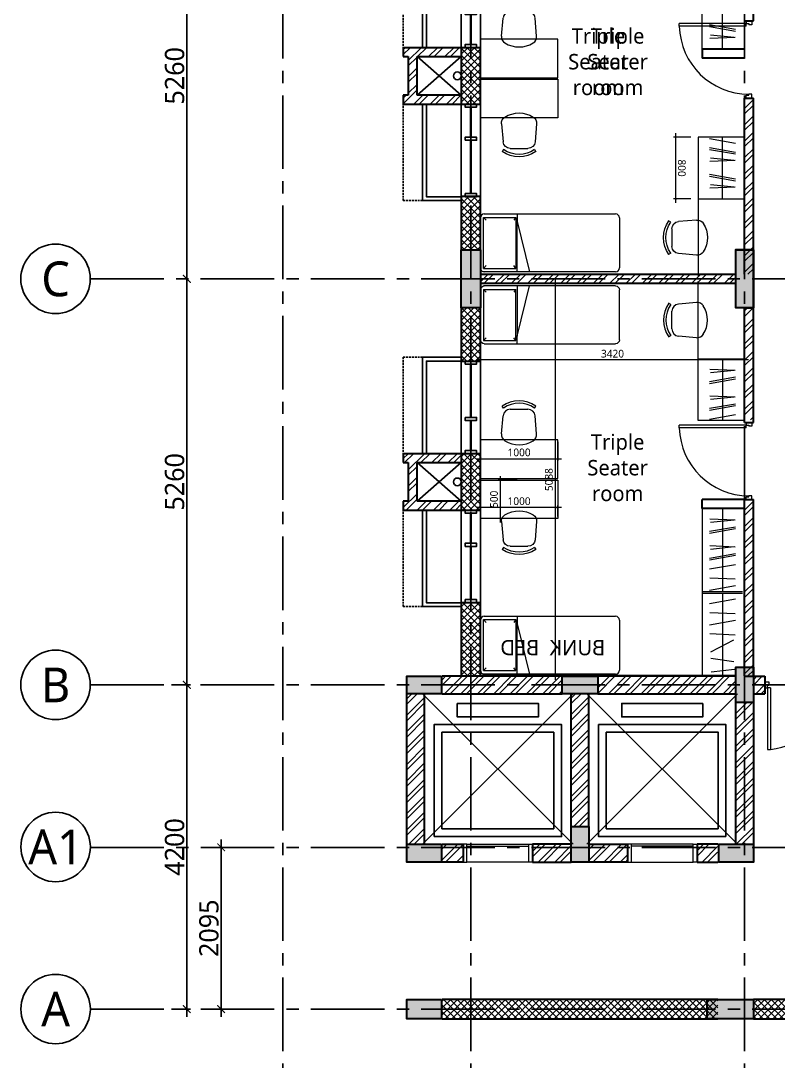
# Model space of a CAD drawing. Header units: millimetres. Extents: x -1107453 to -240403, y -265431 to 143409.
# Drawn here: x -301754 to -291945, y -187031 to -173553 of the extents above; entities that cross this region are included whole.
import ezdxf
from ezdxf.enums import TextEntityAlignment as Align

# ---------------------------------------------------------------- set-up
doc = ezdxf.new("R2010")
doc.units = ezdxf.units.MM
doc.header["$MEASUREMENT"] = 0
doc.linetypes.add('CENTER2', pattern=[28.575, 19.05, -3.175, 3.175, -3.175])
doc.linetypes.add('HIDDEN', pattern=[0.375, 0.25, -0.125])
for name, color, linetype in [('A-Anno-Dims', 7, 'Continuous'), ('A-Anno-Grid Lines', 154, 'Continuous'), ('A-Elevation', 4, 'Continuous'), ('A-Wall Patt', 8, 'Continuous'), ('A-Window', 4, 'Continuous'), ('Anno_Labels', 7, 'Continuous'), ('S-Conc Patt', 9, 'Continuous')]:
    doc.layers.add(name, color=color, linetype=linetype)
for name, color, linetype, lineweight in [('A-Detail Lines', 8, 'Continuous', 25), ('A-Door', 4, 'Continuous', 9), ('A-Wall Sec', 1, 'Continuous', 30), ('column hatch', 12, 'Continuous', 5), ('S-Concrete', 40, 'Continuous', 30), ('text', 7, 'Continuous', 9)]:
    doc.layers.add(name, color=color, linetype=linetype, lineweight=lineweight)
doc.layers.add('I-Furniture', color=7, linetype='Continuous', lineweight=15, true_color=0xc76300)
doc.styles.get("Standard").update_dxf_attribs({"font": 'trebuc.ttf'})
doc.dimstyles.new('IIITD_WD_L @ 100', dxfattribs={"dimscale": 100, "dimtxt": 2.5, "dimasz": 1, "dimexe": 0.5, "dimexo": 0.25, "dimgap": 0.3, "dimtad": 1, "dimdec": 0, "dimrnd": 1, "dimzin": 0, "dimdsep": 46, "dimtxsty": 'Standard', "dimblk": 'ARCHTICK', "dimcen": 0.2, "dimdle": 1, "dimclrd": 8, "dimclre": 8, "dimadec": 0, "dimazin": 0, "dimtfac": 1, "dimtdec": 0, "dimtofl": 0, "dimtmove": 0, "dimatfit": 0, "dimfxl": 2, "dimfxlon": 1, "dimtolj": 1, "dimtzin": 0, "dimlwd": -1, "dimlwe": -1, "dimarcsym": 0})
doc.dimstyles.new('IIITD_WD_M @ 100', dxfattribs={"dimscale": 100, "dimtxt": 1, "dimasz": 0.25, "dimexe": 0.25, "dimexo": 0.25, "dimgap": 0.3, "dimtad": 1, "dimdec": 0, "dimrnd": 2.5, "dimzin": 0, "dimdsep": 46, "dimtxsty": 'Standard', "dimblk": 'ARCHTICK', "dimcen": 0.2, "dimdle": 0.5, "dimclrd": 8, "dimclre": 254, "dimadec": 0, "dimazin": 0, "dimtfac": 1, "dimtdec": 0, "dimtofl": 0, "dimtmove": 0, "dimatfit": 0, "dimfxl": 100, "dimtolj": 1, "dimtzin": 0, "dimlwd": -1, "dimlwe": -1, "dimarcsym": 0})
pattern_1 = [(45, (0, -208066.38), (-44.194174, 44.194174), []), (135, (0, -208066.38), (-44.194174, -44.194174), [])]
pattern_2 = [(45, (0, -68461.45), (-106.06602, 106.06602), []), (45, (70.71, -68461.45), (-106.06602, 106.06602), [])]

# ---------------------------------------------------------------- blocks, each defined once
blk = doc.blocks.new('Lift Door')
at = {"layer": 'A-Door'}
for p, q in [((-15860, -5817), (-15860, -6617)), ((-15655, -6617), (-15655, -5817)), ((-15630, -6617), (-15630, -5817))]:
    blk.add_line(p, q, dxfattribs=at)
for points in [[(-15860, -5767), (-15860, -5817), (-15630, -5817), (-15630, -5767)], [(-15860, -6667), (-15860, -6617), (-15630, -6617), (-15630, -6667)]]:
    blk.add_lwpolyline(points, dxfattribs=at)
blk = doc.blocks.new('Lift Room')
at = {"layer": 'A-Detail Lines'}
for p, q in [((-15630, 122925), (-13680, 124875)), ((-15630, 124875), (-13680, 122925))]:
    blk.add_line(p, q, dxfattribs=at)
blk.add_lwpolyline([(-15430, 124625), (-14180, 124625), (-14180, 123175), (-15430, 123175)], close=True, dxfattribs=at)
at = {"layer": 'A-Elevation'}
for points in [[(-15530, 124725), (-14080, 124725), (-14080, 123075), (-15530, 123075)], [(-13805, 124425), (-13980, 124425), (-13980, 123375), (-13805, 123375)]]:
    blk.add_lwpolyline(points, close=True, dxfattribs=at)
blk = doc.blocks.new('W 1200')
at = {"layer": 'A-Window', "linetype": 'HIDDEN', "ltscale": 100}
for p, q in [((552588, 7900), (552588, 9150)), ((552838, 7900), (552588, 7900))]:
    blk.add_line(p, q, dxfattribs=at)
at = {"layer": 'A-Window', "color": 2, "lineweight": 40}
for p, q in [((553463, 8720), (553463, 9110)), ((553463, 7990), (553463, 8680))]:
    blk.add_line(p, q, dxfattribs=at)
at = {"layer": 'A-Window', "color": 5}
for points in [[(553338, 7900), (552838, 7900), (552838, 9150)], [(553338, 7950), (552888, 7950), (552888, 9150)]]:
    blk.add_lwpolyline(points, dxfattribs=at)
at = {"layer": 'A-Window'}
for points in [[(553338, 7950), (553338, 9150)], [(553588, 7950), (553588, 9150)], [(553388, 8680), (553388, 8720), (553538, 8720), (553538, 8680), (553388, 8680)]]:
    blk.add_lwpolyline(points, dxfattribs=at)
for points in [[(553388, 9150), (553538, 9150), (553538, 9110), (553388, 9110)], [(553388, 7990), (553538, 7990), (553538, 7950), (553388, 7950)]]:
    blk.add_lwpolyline(points, close=True, dxfattribs=at)
blk = doc.blocks.new('Door 1200')
at = {"layer": 'A-Door', "color": 5, "lineweight": 18}
for p, q in [((524084, 16182), (524084, 16132)), ((524084, 16182), (524159, 16182)), ((524159, 16182), (524159, 16147)), ((524084, 16132), (524124, 16132)), ((524124, 16147), (524124, 16132)), ((524159, 16147), (524124, 16147)), ((524159, 16147), (524557, 16147)), ((524159, 16112), (524159, 16147)), ((524159, 16112), (524557, 16112)), ((524557, 16147), (524557, 16112)), ((524084, 15032), (524124, 15032)), ((524084, 14982), (524084, 15032)), ((524084, 14982), (524159, 14982)), ((524124, 15017), (524124, 15032)), ((524159, 15017), (524124, 15017)), ((524159, 15052), (524159, 15017)), ((524159, 15052), (524958, 15052)), ((524159, 14982), (524159, 15017)), ((524159, 15017), (524958, 15017)), ((524958, 15017), (524958, 15052))]:
    blk.add_line(p, q, dxfattribs=at)
at = {"layer": 'A-Door', "lineweight": 18}
for centre, radius, start, end in [((524155, 16193), 411, 270.5695, 348.692), ((524157, 14978), 804, 5.3148, 89.8715)]:
    blk.add_arc(centre, radius, start, end, dxfattribs=at)
blk = doc.blocks.new('column 2.04')
at = {"layer": 'S-Conc Patt'}
h = blk.add_hatch(color=256, dxfattribs=at)
h.paths.add_polyline_path([(-369013, -99408), (-368966, -99653), (-369417, -99741), (-369465, -99496)])
h.paths.add_polyline_path([(-394331, -99824), (-394331, -100074), (-394781, -100074), (-394781, -99824)])
h.paths.add_polyline_path([(-363666, -83102), (-363421, -83054), (-363278, -83790), (-363523, -83838)])
h.paths.add_polyline_path([(-362663, -88265), (-362417, -88217), (-362274, -88954), (-362520, -89001)])
h.paths.add_polyline_path([(-371321, -89948), (-371075, -89900), (-370932, -90637), (-371178, -90684)])
h.paths.add_polyline_path([(-372324, -84785), (-372079, -84737), (-371936, -85473), (-372181, -85521)])
h.paths.add_polyline_path([(-394581, -79594), (-394331, -79594), (-394331, -80344), (-394581, -80344)])
h.paths.add_polyline_path([(-394581, -84854), (-394331, -84854), (-394331, -85604), (-394581, -85604)])
h.paths.add_polyline_path([(-394581, -90114), (-394331, -90114), (-394331, -90864), (-394581, -90864)])
h.paths.add_polyline_path([(-403401, -90114), (-403151, -90114), (-403151, -90864), (-403401, -90864)])
h.paths.add_polyline_path([(-403401, -84854), (-403151, -84854), (-403151, -85604), (-403401, -85604)])
h.paths.add_polyline_path([(-376206, -74746), (-375956, -74746), (-375956, -75496), (-376206, -75496)])
h.paths.add_polyline_path([(-376206, -68798), (-375956, -68798), (-375956, -69548), (-376206, -69548)])
h.paths.add_polyline_path([(-376206, -71978), (-375956, -71978), (-375956, -72728), (-376206, -72728)])
h.paths.add_polyline_path([(-392316, -74679), (-392566, -74679), (-392566, -75429), (-392316, -75429)])
h.paths.add_polyline_path([(-392316, -69548), (-392566, -69548), (-392566, -68798), (-392316, -68798)])
h.paths.add_polyline_path([(-392316, -72728), (-392566, -72728), (-392566, -71978), (-392316, -71978)])
h.paths.add_polyline_path([(-404356, -76624), (-404106, -76624), (-404106, -77374), (-404356, -77374)])
h.paths.add_polyline_path([(-399116, -69048), (-399116, -68798), (-399866, -68798), (-399866, -69048)])
h.paths.add_polyline_path([(-399866, -71219), (-399616, -71219), (-399616, -71969), (-399866, -71969)])
h.paths.add_polyline_path([(-405836, -76624), (-405586, -76624), (-405586, -77374), (-405836, -77374)])
h.paths.add_polyline_path([(-405836, -74679), (-405586, -74679), (-405586, -75429), (-405836, -75429)])
h.paths.add_polyline_path([(-399866, -74679), (-399616, -74679), (-399616, -75429), (-399866, -75429)])
h.paths.add_polyline_path([(-394331, -74679), (-394581, -74679), (-394581, -75429), (-394331, -75429)])
h.paths.add_polyline_path([(-398116, -74679), (-397886, -74679), (-397886, -75429), (-398116, -75429)])
h.paths.add_polyline_path([(-363217, -72649), (-362972, -72601), (-362829, -73337), (-363074, -73385)])
h.paths.add_polyline_path([(-367968, -75554), (-367921, -75799), (-368659, -75943), (-368707, -75697)])
h.paths.add_polyline_path([(-365101, -94245), (-364876, -94201), (-364788, -94653), (-365014, -94697)])
h.paths.add_polyline_path([(-366635, -98929), (-366588, -99174), (-367177, -99289), (-367224, -99043)])
h.paths.add_polyline_path([(-399616, -76624), (-399616, -76854), (-400366, -76854), (-400366, -76624)])
h.paths.add_polyline_path([(-360255, -95641), (-360212, -95867), (-360658, -95954), (-360702, -95728)])
h.paths.add_polyline_path([(-364212, -96410), (-364168, -96636), (-364620, -96724), (-364664, -96498)])
h.paths.add_polyline_path([(-360672, -93501), (-360628, -93727), (-361080, -93815), (-361124, -93589)])
h.paths.add_polyline_path([(-362615, -95876), (-362389, -95832), (-362303, -96274), (-362529, -96317)])
h.paths.add_polyline_path([(-362650, -93886), (-362606, -94112), (-363058, -94200), (-363102, -93974)])
h.paths.add_polyline_path([(-399616, -97814), (-399616, -98044), (-400066, -98044), (-400066, -97814)])
h.paths.add_polyline_path([(-399616, -95979), (-399846, -95979), (-399846, -95519), (-399616, -95519)])
h.paths.add_polyline_path([(-403656, -97814), (-403656, -98044), (-404106, -98044), (-404106, -97814)])
h.paths.add_polyline_path([(-403656, -95634), (-403656, -95864), (-404106, -95864), (-404106, -95634)])
h.paths.add_polyline_path([(-401976, -97584), (-401746, -97584), (-401746, -98044), (-401976, -98044)])
h.paths.add_polyline_path([(-401631, -95634), (-401631, -95864), (-402091, -95864), (-402091, -95634)])
h.paths.add_polyline_path([(-367831, -89270), (-367605, -89226), (-367462, -89962), (-367688, -90006)])
h.paths.add_polyline_path([(-367136, -83776), (-366911, -83732), (-366768, -84469), (-366993, -84513)])
h.paths.add_polyline_path([(-368050, -79074), (-368094, -78848), (-367358, -78705), (-367314, -78931)])
h.paths.add_polyline_path([(-370776, -74118), (-370550, -74074), (-370407, -74811), (-370633, -74854)])
h.paths.add_polyline_path([(-398116, -79594), (-397886, -79594), (-397886, -80344), (-398116, -80344)])
h.paths.add_polyline_path([(-363685, -98355), (-363637, -98601), (-364227, -98715), (-364275, -98470)])
h.paths.add_polyline_path([(-399616, -99824), (-399616, -100074), (-400216, -100074), (-400216, -99824)])
h.paths.add_polyline_path([(-364299, -74841), (-364054, -74793), (-363911, -75529), (-364156, -75577)])
h.paths.add_polyline_path([(-396500, -95634), (-396500, -95884), (-397100, -95884), (-397100, -95634)])
h.paths.add_polyline_path([(-403606, -80084), (-403606, -79834), (-404356, -79834), (-404356, -80084)])
h.paths.add_polyline_path([(-359872, -97614), (-359824, -97860), (-360265, -97945), (-360313, -97700)])
h.paths.add_polyline_path([(-396501, -99824), (-396501, -100074), (-397101, -100074), (-397101, -99824)])
h.paths.add_polyline_path([(-403655, -99824), (-403655, -100074), (-404106, -100074), (-404106, -99824)])
h.paths.add_polyline_path([(-367439, -94796), (-367391, -95042), (-367980, -95156), (-368028, -94911)])
h.paths.add_polyline_path([(-368835, -84106), (-368609, -84063), (-368466, -84799), (-368692, -84843)])
h.paths.add_polyline_path([(-398116, -84854), (-397886, -84854), (-397886, -85604), (-398116, -85604)])
h.paths.add_polyline_path([(-398116, -90114), (-397886, -90114), (-397886, -90864), (-398116, -90864)])
h.paths.add_polyline_path([(-369076, -73788), (-368830, -73740), (-368687, -74476), (-368933, -74524)])
h.paths.add_polyline_path([(-374266, -74797), (-374020, -74749), (-373877, -75485), (-374123, -75533)])
h.paths.add_polyline_path([(-405836, -71219), (-405586, -71219), (-405586, -71969), (-405836, -71969)])
h.paths.add_polyline_path([(-362846, -74558), (-362601, -74510), (-362458, -75247), (-362703, -75294)])
h.paths.add_polyline_path([(-363878, -69249), (-363633, -69201), (-363490, -69937), (-363735, -69985)])
h.paths.add_polyline_path([(-369736, -70391), (-369491, -70344), (-369347, -71080), (-369593, -71128)])
h.paths.add_polyline_path([(-369820, -95259), (-369772, -95505), (-370224, -95592), (-370271, -95347)])
h.paths.add_polyline_path([(-366133, -88940), (-365907, -88896), (-365764, -89632), (-365990, -89676)])
h.paths.add_polyline_path([(-363442, -77944), (-363394, -78189), (-364130, -78332), (-364178, -78087)])
h.paths.add_polyline_path([(-369838, -78943), (-369613, -78899), (-369469, -79635), (-369695, -79679)])
h.paths.add_polyline_path([(-373328, -79621), (-373083, -79574), (-372940, -80310), (-373185, -80358)])
h.paths.add_polyline_path([(-400366, -80064), (-400366, -79834), (-399616, -79834), (-399616, -80064)])
h.paths.add_polyline_path([(-399846, -84854), (-399616, -84854), (-399616, -85604), (-399846, -85604)])
h.paths.add_polyline_path([(-394331, -95634), (-394331, -95884), (-394781, -95884), (-394781, -95634)])
h.paths.add_polyline_path([(-399846, -90114), (-399616, -90114), (-399616, -90864), (-399846, -90864)])
h.paths.add_polyline_path([(-370543, -69048), (-370543, -68798), (-369793, -68798), (-369793, -69048)])
at = {"layer": 'S-Concrete', "lineweight": 35}
blk.add_lwpolyline([(-403401, -90114), (-403151, -90114), (-403151, -90864), (-403401, -90864)], close=True, dxfattribs=at)
for points in [[(-399846, -90114), (-399616, -90114), (-399616, -90864), (-399846, -90864), (-399846, -90114)], [(-399616, -95979), (-399846, -95979), (-399846, -95519), (-399616, -95519), (-399616, -95979)], [(-403656, -95634), (-403656, -95864), (-404106, -95864), (-404106, -95634), (-403656, -95634)], [(-401631, -95634), (-401631, -95864), (-402091, -95864), (-402091, -95634), (-401631, -95634)], [(-401976, -97584), (-401746, -97584), (-401746, -98044), (-401976, -98044), (-401976, -97584)], [(-403656, -97814), (-403656, -98044), (-404106, -98044), (-404106, -97814), (-403656, -97814)], [(-399616, -97814), (-399616, -98044), (-400066, -98044), (-400066, -97814), (-399616, -97814)], [(-403655, -99824), (-403655, -100074), (-404106, -100074), (-404106, -99824), (-403655, -99824)], [(-399616, -99824), (-399616, -100074), (-400216, -100074), (-400216, -99824), (-399616, -99824)]]:
    blk.add_lwpolyline(points, dxfattribs=at)
blk = doc.blocks.new('Grid Head')
blk.add_circle((0, 0), 3)
at = {"layer": 'Anno_Labels'}
blk.add_attdef('GRID_NAME', text='', height=3, dxfattribs=at).set_placement((0, 0), align=Align.MIDDLE_CENTER)
blk = doc.blocks.new('_ArchTick')
at = {"color": 0, "linetype": 'ByBlock', "const_width": 0.15}
blk.add_lwpolyline([(-0.5, -0.5), (0.5, 0.5)], dxfattribs=at)
blk = doc.blocks.new('*D1097')
at = {"layer": 'A-Anno-Dims', "color": 8, "transparency": 16777216}
for p, q in [((507968, -6933), (507968, -1473)), ((507968, -1573), (507918, -1573)), ((507968, -6833), (508018, -6833))]:
    blk.add_line(p, q, dxfattribs=at)
at = {"layer": 'A-Anno-Dims', "color": 8, "transparency": 16777216, "xscale": 100, "yscale": 100, "zscale": 100}
for p, rotation in [((507968, -1573), 90), ((507968, -6833), 270)]:
    blk.add_blockref('_ArchTick', p, dxfattribs=dict(at, rotation=rotation))
at = {"layer": 'A-Anno-Dims', "color": 0, "transparency": 16777216, "insert": (507811, -4203), "char_height": 250, "attachment_point": 5, "rotation": 90}
blk.add_mtext('\\A1;5260', dxfattribs=at)
blk = doc.blocks.new('_Open90')
at = {"color": 0, "linetype": 'ByBlock', "lineweight": -2}
for p, q in [((0, 0), (-1, 0)), ((-0.5, 0.5), (0, 0)), ((0, 0), (-0.5, -0.5))]:
    blk.add_line(p, q, dxfattribs=at)
blk = doc.blocks.new('*D1115')
at = {"layer": 'A-Anno-Dims', "color": 8, "transparency": 16777216}
for p, q in [((507968, -1673), (507968, 3787)), ((507768, 3687), (508018, 3687)), ((507968, -1573), (507918, -1573))]:
    blk.add_line(p, q, dxfattribs=at)
at = {"layer": 'A-Anno-Dims', "color": 8, "transparency": 16777216, "xscale": 100, "yscale": 100, "zscale": 100}
for p, rotation in [((507968, 3687), 90), ((507968, -1573), 270)]:
    blk.add_blockref('_ArchTick', p, dxfattribs=dict(at, rotation=rotation))
at = {"layer": 'A-Anno-Dims', "color": 0, "transparency": 16777216, "insert": (507811, 1057), "char_height": 250, "attachment_point": 5, "rotation": 90}
blk.add_mtext('\\A1;5260', dxfattribs=at)
blk = doc.blocks.new('*D1123')
at = {"layer": 'A-Anno-Dims', "color": 8, "transparency": 16777216}
for p, q in [((507968, -6733), (507968, -11133)), ((507768, -6833), (508018, -6833)), ((507768, -11033), (508018, -11033))]:
    blk.add_line(p, q, dxfattribs=at)
at = {"layer": 'A-Anno-Dims', "color": 8, "transparency": 16777216, "xscale": 100, "yscale": 100, "zscale": 100}
for p, rotation in [((507968, -6833), 90), ((507968, -11033), 270)]:
    blk.add_blockref('_ArchTick', p, dxfattribs=dict(at, rotation=rotation))
at = {"layer": 'A-Anno-Dims', "color": 0, "transparency": 16777216, "insert": (507811, -8933), "char_height": 250, "attachment_point": 5, "rotation": 90}
blk.add_mtext('\\A1;4200', dxfattribs=at)
blk = doc.blocks.new('*D1132')
at = {"layer": 'A-Anno-Dims', "color": 8, "transparency": 16777216}
for p, q in [((508413, -11133), (508413, -8838)), ((508551, -8938), (508363, -8938)), ((508551, -11033), (508363, -11033))]:
    blk.add_line(p, q, dxfattribs=at)
at = {"layer": 'A-Anno-Dims', "color": 8, "transparency": 16777216, "xscale": 100, "yscale": 100, "zscale": 100}
for p, rotation in [((508413, -8938), 90), ((508413, -11033), 270)]:
    blk.add_blockref('_ArchTick', p, dxfattribs=dict(at, rotation=rotation))
at = {"layer": 'A-Anno-Dims', "color": 0, "transparency": 16777216, "insert": (508255, -9986), "char_height": 250, "attachment_point": 5, "rotation": 90}
blk.add_mtext('\\A1;2095', dxfattribs=at)
blk = doc.blocks.new('ABL_Door_S - 1000 x 2100-11-3 Second Floor Lvl')
at = {"layer": 'A-Door', "color": 5}
for p, q in [((-500, 38), (-450, 38)), ((-500, -38), (-500, 38)), ((-450, 38), (-450, -3)), ((450, 38), (450, -3)), ((500, 38), (450, 38)), ((500, -38), (500, 38)), ((-500, -38), (-465, -38)), ((-465, -3), (-450, -3)), ((-465, -38), (-465, -3)), ((-430, -38), (-465, -38)), ((465, -3), (450, -3)), ((465, -38), (465, -3)), ((500, -38), (465, -38))]:
    blk.add_line(p, q, dxfattribs=at)
at = {"layer": 'A-Door', "color": 5, "lineweight": 18}
for p, q in [((-465, -38), (-465, -903)), ((-430, -38), (-430, -903)), ((-430, -903), (-465, -903))]:
    blk.add_line(p, q, dxfattribs=at)
at = {"layer": 'A-Door'}
blk.add_arc((-450, -2), 900, 271.2981, 359.9894, dxfattribs=at)
blk = doc.blocks.new('chair1')
at = {"layer": 'I-Furniture'}
for p, q in [((-320, 228), (-84, 207)), ((16, 201), (42, 219)), ((1, 115), (1, -115)), ((-320, -228), (-84, -207)), ((16, -201), (42, -219))]:
    blk.add_line(p, q, dxfattribs=at)
for centre, radius, start, end in [((-108, 0), 351, 148.407, 211.593), ((-328, 135), 92.9, 85.0303, 148.407), ((-92, 115), 92.9, 0, 85.0303), ((-278, 0), 356, 325.6197, 34.3803), ((-278, 0), 387, 325.6197, 34.3803), ((-92, -115), 92.9, 274.9697, 0), ((-328, -135), 92.9, 211.593, 274.9697)]:
    blk.add_arc(centre, radius, start, end, dxfattribs=at)
blk = doc.blocks.new('A$C0E3E786B')
at = {"layer": 'I-Furniture', "ltscale": 0.1}
for p, q in [((-1955, 216), (-1955, 866)), ((-1915, 872), (-1881, 837)), ((-1915, 872), (-1495, 872)), ((-1915, 211), (-1915, 872)), ((-1905, 916), (-205, 916)), ((-1495, 872), (-1521, 837)), ((-1495, 872), (-1495, 211)), ((-1481, 916), (-1481, 816)), ((-1481, 166), (-1481, 816)), ((-1481, 816), (-1320, 166)), ((-155, 866), (-155, 216)), ((-1915, 211), (-1881, 246)), ((-1915, 211), (-1495, 211)), ((-1915, 166), (-1915, 167)), ((-205, 166), (-1915, 166)), ((-1495, 211), (-1521, 246))]:
    blk.add_line(p, q, dxfattribs=at)
for centre, start, end in [((-1905, 866), 90, 180), ((-205, 866), 0, 90), ((-1905, 216), 180, 270), ((-205, 216), 270, 0)]:
    blk.add_arc(centre, 50, start, end, dxfattribs=at)
blk = doc.blocks.new('*D1134')
at = {"layer": 'text', "color": 254, "transparency": 16777216}
for p, q in [((-289958, -109301), (-289733, -109301)), ((-289958, -110101), (-289733, -110101))]:
    blk.add_line(p, q, dxfattribs=at)
at = {"layer": 'text', "color": 8, "transparency": 16777216}
blk.add_line((-289758, -110151), (-289758, -109251), dxfattribs=at)
at = {"layer": 'text', "color": 8, "transparency": 16777216, "xscale": 25, "yscale": 25, "zscale": 25}
for p, rotation in [((-289758, -109301), 90), ((-289758, -110101), 270)]:
    blk.add_blockref('_ArchTick', p, dxfattribs=dict(at, rotation=rotation))
at = {"layer": 'text', "color": 0, "transparency": 16777216, "insert": (-289839, -109701), "char_height": 100, "attachment_point": 5, "rotation": 90}
blk.add_mtext('\\A1;800', dxfattribs=at)
blk = doc.blocks.new('*D1135')
at = {"layer": 'text', "color": 8, "transparency": 16777216}
blk.add_line((-292331, -177947), (-295851, -177947), dxfattribs=at)
at = {"layer": 'text', "color": 254, "transparency": 16777216}
for p, q in [((-295801, -177947), (-295801, -177972)), ((-292381, -177947), (-292381, -177972))]:
    blk.add_line(p, q, dxfattribs=at)
at = {"layer": 'text', "color": 8, "transparency": 16777216, "xscale": 25, "yscale": 25, "zscale": 25, "rotation": 180}
blk.add_blockref('_ArchTick', (-295801, -177947), dxfattribs=at)
at = {"layer": 'text', "color": 8, "transparency": 16777216, "xscale": 25, "yscale": 25, "zscale": 25}
blk.add_blockref('_ArchTick', (-292381, -177947), dxfattribs=at)
at = {"layer": 'text', "color": 0, "transparency": 16777216, "insert": (-294091, -177866), "char_height": 100, "attachment_point": 5}
blk.add_mtext('\\A1;3420', dxfattribs=at)
blk = doc.blocks.new('*D1136')
at = {"layer": 'text', "color": 254, "transparency": 16777216}
for p, q in [((-294174, -176954), (-294859, -176954)), ((-294174, -182041), (-294859, -182041))]:
    blk.add_line(p, q, dxfattribs=at)
at = {"layer": 'text', "color": 8, "transparency": 16777216}
blk.add_line((-294834, -176904), (-294834, -182091), dxfattribs=at)
at = {"layer": 'text', "color": 8, "transparency": 16777216, "xscale": 25, "yscale": 25, "zscale": 25}
for p, rotation in [((-294834, -176954), 90), ((-294834, -182041), 270)]:
    blk.add_blockref('_ArchTick', p, dxfattribs=dict(at, rotation=rotation))
at = {"layer": 'text', "color": 0, "transparency": 16777216, "insert": (-294915, -179497), "char_height": 100, "attachment_point": 5, "rotation": 90}
blk.add_mtext('\\A1;5088', dxfattribs=at)
blk = doc.blocks.new('*D1137')
at = {"layer": 'text', "color": 254, "transparency": 16777216}
for p, q in [((-295801, -179007), (-295801, -179251)), ((-294801, -179007), (-294801, -179251))]:
    blk.add_line(p, q, dxfattribs=at)
at = {"layer": 'text', "color": 8, "transparency": 16777216}
blk.add_line((-295851, -179226), (-294751, -179226), dxfattribs=at)
at = {"layer": 'text', "color": 8, "transparency": 16777216, "xscale": 25, "yscale": 25, "zscale": 25, "rotation": 180}
blk.add_blockref('_ArchTick', (-295801, -179226), dxfattribs=at)
at = {"layer": 'text', "color": 8, "transparency": 16777216, "xscale": 25, "yscale": 25, "zscale": 25}
blk.add_blockref('_ArchTick', (-294801, -179226), dxfattribs=at)
at = {"layer": 'text', "color": 0, "transparency": 16777216, "insert": (-295301, -179145), "char_height": 100, "attachment_point": 5}
blk.add_mtext('\\A1;1000', dxfattribs=at)
blk = doc.blocks.new('*D1138')
at = {"layer": 'text', "color": 8, "transparency": 16777216}
blk.add_line((-294751, -179858), (-295851, -179858), dxfattribs=at)
at = {"layer": 'text', "color": 254, "transparency": 16777216}
for p, q in [((-295801, -179977), (-295801, -179833)), ((-294801, -179977), (-294801, -179833))]:
    blk.add_line(p, q, dxfattribs=at)
at = {"layer": 'text', "color": 8, "transparency": 16777216, "xscale": 25, "yscale": 25, "zscale": 25, "rotation": 180}
blk.add_blockref('_ArchTick', (-295801, -179858), dxfattribs=at)
at = {"layer": 'text', "color": 8, "transparency": 16777216, "xscale": 25, "yscale": 25, "zscale": 25}
blk.add_blockref('_ArchTick', (-294801, -179858), dxfattribs=at)
at = {"layer": 'text', "color": 0, "transparency": 16777216, "insert": (-295301, -179777), "char_height": 100, "attachment_point": 5}
blk.add_mtext('\\A1;1000', dxfattribs=at)
blk = doc.blocks.new('*D1139')
at = {"layer": 'text', "color": 254, "transparency": 16777216}
for p, q in [((-295326, -179502), (-295570, -179502)), ((-295326, -180002), (-295570, -180002))]:
    blk.add_line(p, q, dxfattribs=at)
at = {"layer": 'text', "color": 8, "transparency": 16777216}
blk.add_line((-295545, -179452), (-295545, -180052), dxfattribs=at)
at = {"layer": 'text', "color": 8, "transparency": 16777216, "xscale": 25, "yscale": 25, "zscale": 25}
for p, rotation in [((-295545, -179502), 90), ((-295545, -180002), 270)]:
    blk.add_blockref('_ArchTick', p, dxfattribs=dict(at, rotation=rotation))
at = {"layer": 'text', "color": 0, "transparency": 16777216, "insert": (-295626, -179752), "char_height": 100, "attachment_point": 5, "rotation": 90}
blk.add_mtext('\\A1;500', dxfattribs=at)
blk = doc.blocks.new('Grid Girls Hostel')
at = {"layer": 'A-Anno-Grid Lines', "linetype": 'CENTER2', "ltscale": 50}
for p, q in [((509211, -13007.2), (509211, 21502.3)), ((515191, -13007.2), (515191, 21502.3)), ((511646, -13007.2), (511646, 9546.2)), ((506718.2, -1573.2), (521493.2, -1573.2)), ((506718.2, -6833.2), (521493.2, -6833.2)), ((506718.9, -8938.2), (523989.5, -8938.2)), ((506718.9, -11033.2), (521493.9, -11033.2))]:
    blk.add_line(p, q, dxfattribs=at)
at = {"layer": 'A-Anno-Dims'}
ref = blk.add_blockref('Grid Head', (506268.2, -1573.2), dxfattribs=dict(at, xscale=150, yscale=150, zscale=150))
ref.add_attrib('GRID_NAME', 'C', dxfattribs={"layer": '0', "height": 450}).set_placement((506268.2, -1573.2), align=Align.MIDDLE_CENTER)
ref = blk.add_blockref('Grid Head', (506268.2, -6833.2), dxfattribs=dict(at, xscale=150, yscale=150, zscale=150))
ref.add_attrib('GRID_NAME', 'B', dxfattribs={"layer": '0', "height": 450}).set_placement((506268.2, -6833.2), align=Align.MIDDLE_CENTER)
ref = blk.add_blockref('Grid Head', (506268.9, -8933.2), dxfattribs=dict(at, xscale=150, yscale=150, zscale=150))
ref.add_attrib('GRID_NAME', 'A1', dxfattribs={"layer": '0', "height": 450}).set_placement((506268.9, -8933.2), align=Align.MIDDLE_CENTER)
ref = blk.add_blockref('Grid Head', (506268.9, -11033.2), dxfattribs=dict(at, xscale=150, yscale=150, zscale=150))
ref.add_attrib('GRID_NAME', 'A', dxfattribs={"layer": '0', "height": 450}).set_placement((506268.9, -11033.2), align=Align.MIDDLE_CENTER)
for base, p1, p2, override, picture, middle in [((507968.2, 3686.8), (507968.2, -1573.2), (506718.2, 3686.8), {"dimtmove": 1, "dimldrblk": 'Open90', "dimarcsym": 1}, '*D1115', (507810.6, 1056.8)), ((507968.2, -1573.2), (507968.2, -6833.2), (507968.2, -1573.2), {"dimldrblk": 'Open90', "dimarcsym": 1}, '*D1097', (507810.6, -4203.2)), ((507968.2, -11033.2), (506718.2, -6833.2), (506718.9, -11033.2), {"dimldrblk": 'Open90', "dimarcsym": 1}, '*D1123', (507811, -8933.2)), ((508413, -8938.2), (508576.5, -11033.2), (508576.5, -8938.2), {"dimldrblk": 'Open90', "dimarcsym": 1}, '*D1132', (508255.4, -9985.7))]:
    dim = blk.add_linear_dim(base=base, p1=p1, p2=p2, angle=90, dimstyle='IIITD_WD_L @ 100', override=override, dxfattribs=at)
    dim.commit()
    dim.dimension.update_dxf_attribs({"geometry": picture, "text_midpoint": middle})
blk = doc.blocks.new('TRIPLE')
at = {"layer": 'A-Wall Sec', "lineweight": 35}
for p, q in [((-290652.3, -111125.6), (-290102.3, -111125.6)), ((-290102.3, -111240.6), (-290102.3, -111125.6)), ((-290652.3, -111240.6), (-290102.3, -111240.6))]:
    blk.add_line(p, q, dxfattribs=at)
at = {"layer": 'I-Furniture', "ltscale": 0.1}
for p, q in [((-290052.3, -109301), (-290052.3, -108299.1)), ((-290052.3, -109301), (-290652.3, -109301)), ((-290052.3, -110101), (-290052.3, -109301)), ((-290652.3, -110101), (-290052.3, -110101)), ((-290102.3, -111240.6), (-290102.3, -113410.7)), ((-290102.3, -111240.6), (-290102.3, -113410.7)), ((-290102.3, -112315.6), (-290627.3, -112315.6)), ((-290102.3, -112335.6), (-290627.3, -112335.6))]:
    blk.add_line(p, q, dxfattribs=at)
at = {"layer": 'I-Furniture', "color": 9, "ltscale": 0.1, "true_color": 0xbababa}
for p, q in [((-290364.8, -109301), (-290364.8, -110101)), ((-290531, -109454.2), (-290200.4, -109440.2)), ((-290196.1, -109596.5), (-290533.4, -109537.1)), ((-290196.1, -109621.1), (-290533.4, -109561.7)), ((-290516.5, -109451.9), (-290213, -109484.3)), ((-290531, -109800.3), (-290200.4, -109786.3)), ((-290516.5, -109798), (-290213, -109830.4)), ((-290196.1, -109942.6), (-290533.4, -109883.2)), ((-290196.1, -109967.2), (-290533.4, -109907.8)), ((-290196.1, -110084.4), (-290533.4, -110025)), ((-290364.8, -111240.6), (-290364.8, -112315.6)), ((-290531, -111393.8), (-290200.4, -111379.8)), ((-290516.5, -111391.5), (-290213, -111423.8)), ((-290196.1, -111536), (-290533.4, -111476.6)), ((-290196.1, -111560.6), (-290533.4, -111501.3)), ((-290531, -111739.9), (-290200.4, -111725.9)), ((-290196.1, -111882.1), (-290533.4, -111822.8)), ((-290196.1, -111906.8), (-290533.4, -111847.4)), ((-290516.5, -111737.6), (-290213, -111770)), ((-290196.1, -112023.9), (-290533.4, -111964.5)), ((-290196.1, -112299.3), (-290533.4, -112239.9)), ((-290531, -112157), (-290200.4, -112143.1)), ((-290364.8, -112335.6), (-290364.8, -113410.7)), ((-290196.1, -112471.7), (-290533.4, -112412.4)), ((-290531, -112604.9), (-290200.4, -112590.9)), ((-290196.1, -112747.1), (-290533.4, -112687.7)), ((-290531, -112880.2), (-290200.4, -112866.3)), ((-290509.4, -112948.4), (-290211.1, -113101.5)), ((-290213.6, -113177.9), (-290514.6, -113223.4)), ((-290521.1, -113327.6), (-290217.6, -113359.9))]:
    blk.add_line(p, q, dxfattribs=at)
at = {"layer": 'I-Furniture', "ltscale": 0.1}
for points in [[(-287231.5, -110851.6), (-288231.5, -110851.6), (-288231.5, -110351.5), (-287231.5, -110351.5)], [(-287231.5, -110871.6), (-288231.5, -110871.6), (-288231.5, -111371.6), (-287231.5, -111371.6)]]:
    blk.add_lwpolyline(points, close=True, dxfattribs=at)
at = {"layer": 'I-Furniture', "extrusion": (0, 0, -1), "xscale": -1, "zscale": -1, "rotation": 180}
blk.add_blockref('A$C0E3E786B', (289186.7, -108190.7), dxfattribs=at)
at = {"layer": 'I-Furniture', "ltscale": 0.1, "extrusion": (0, 0, -1), "zscale": -1}
for p, rotation in [((289711, -108800.1), 180), ((287731.5, -109955.4), 90)]:
    blk.add_blockref('chair1', p, dxfattribs=dict(at, rotation=rotation))
at = {"layer": 'I-Furniture', "ltscale": 0.1, "rotation": 270}
blk.add_blockref('chair1', (-287731.5, -111729.1), dxfattribs=at)
at = {"layer": 'I-Furniture', "extrusion": (0, 0, -1), "zscale": -1}
blk.add_blockref('A$C0E3E786B', (289186.7, -113552.6), dxfattribs=at)
at = {"layer": 'text', "lineweight": 35, "insert": (-288167.8, -113043.8), "char_height": 200, "width": 1506.419, "attachment_point": 5}
blk.add_mtext('BUNK  BED', dxfattribs=at)
at = {"layer": 'text'}
dim = blk.add_linear_dim(base=(-289757.7, -109301), p1=(-290052.3, -110101), p2=(-290052.3, -109301), angle=90, dimstyle='IIITD_WD_M @ 100', override={"dimfxl": 2, "dimfxlon": 1, "dimarcsym": 1}, dxfattribs=at)
dim.commit()
dim.dimension.update_dxf_attribs({"geometry": '*D1134', "text_midpoint": (-289838.6, -109701)})

msp = doc.modelspace()

# ---------------------------------------------------------------- hatches: boundary and pattern name
at = {"layer": 'A-Wall Patt'}
h = msp.add_hatch(dxfattribs=at)
h.set_pattern_fill('ANSI37', color=256, scale=500, style=0)
h.set_pattern_definition(pattern_1)
h.paths.add_polyline_path([(-295801.5, -181091.2), (-296051.5, -181091.2), (-296051.5, -182041.2), (-295801.5, -182041.2)])
h.paths.add_polyline_path([(-295801.5, -179161.2), (-296051.5, -179161.2), (-296051.5, -179891.2), (-295801.5, -179891.2)])
h.paths.add_polyline_path([(-295801.5, -177271.2), (-296051.5, -177271.2), (-296051.5, -177961.2), (-295801.5, -177961.2)])
h.paths.add_polyline_path([(-295801.5, -175831.2), (-296051.5, -175831.2), (-296051.5, -176521.2), (-295801.5, -176521.2)])
h.paths.add_polyline_path([(-295801.5, -173901.2), (-296051.5, -173901.2), (-296051.5, -174631.2), (-295801.5, -174631.2)])
h.paths.add_polyline_path([(-295801.5, -172011.2), (-296051.5, -172011.2), (-296051.5, -172701.2), (-295801.5, -172701.2)])
h.paths.add_polyline_path([(-295801.5, -170571.2), (-296051.5, -170571.2), (-296051.5, -171261.2), (-295801.5, -171261.2)])
h.paths.add_polyline_path([(-295801.5, -168641.2), (-296051.5, -168641.2), (-296051.5, -169371.2), (-295801.5, -169371.2)])
h = msp.add_hatch(dxfattribs=at)
h.set_pattern_fill('ANSI32', color=256, scale=400, angle=360, style=0)
h.set_pattern_definition(pattern_2)
h.paths.add_polyline_path([(-296801.5, -173901.2), (-296801.5, -174016.2), (-296736.5, -174016.2), (-296736.5, -174516.2), (-296801.5, -174516.2), (-296801.5, -174631.2), (-296051.5, -174631.2), (-296051.5, -174516.2), (-296621.5, -174516.2), (-296621.5, -174016.2), (-296051.5, -174016.2), (-296051.5, -173901.2)])
h = msp.add_hatch(dxfattribs=at)
h.set_pattern_fill('ANSI32', color=256, scale=400, angle=540, style=0)
h.set_pattern_definition([(45, (6e-05, -63255.4), (-106.06602, 106.06602), []), (45, (70.71, -63255.4), (-106.06602, 106.06602), [])])
h.paths.add_polyline_path([(-292381.5, -176835.4), (-292266.5, -176835.4), (-292266.5, -174518.1), (-292381.5, -174518.1)])
h = msp.add_hatch(dxfattribs=at)
h.set_pattern_fill('ANSI32', color=256, scale=400, angle=360, style=0)
h.set_pattern_definition([(45, (-807589.64, -52112.62), (-106.066017, 106.066017), []), (45, (-807518.93, -52112.62), (-106.066017, 106.066017), [])])
h.paths.add_polyline_path([(-292496.5, -176838.7), (-295801.5, -176838.7), (-295801.5, -176953.7), (-292496.5, -176953.7)])
h = msp.add_hatch(dxfattribs=at)
h.set_pattern_fill('ANSI32', color=256, scale=400, angle=540, style=0)
h.set_pattern_definition([(225, (-583032.22, -221324.97), (106.06602, -106.06602), []), (225, (-583102.93, -221324.97), (106.06602, -106.06602), [])])
h.paths.add_polyline_path([(-292380.8, -178720.6), (-292266.5, -178720.6), (-292266.5, -177264.5), (-292380.8, -177264.5)])
h = msp.add_hatch(dxfattribs=at)
h.set_pattern_fill('ANSI32', color=256, scale=400, angle=360, style=0)
h.set_pattern_definition(pattern_2)
h.paths.add_polyline_path([(-296801.5, -179161.2), (-296801.5, -179276.2), (-296736.5, -179276.2), (-296736.5, -179776.2), (-296801.5, -179776.2), (-296801.5, -179891.2), (-296051.5, -179891.2), (-296051.5, -179776.2), (-296621.5, -179776.2), (-296621.5, -179276.2), (-296051.5, -179276.2), (-296051.5, -179161.2)])
h = msp.add_hatch(dxfattribs=at)
h.set_pattern_fill('ANSI32', color=256, scale=400, angle=540, style=0)
h.set_pattern_definition([(45, (6e-05, -68457.9), (-106.06602, 106.06602), []), (45, (70.71, -68457.9), (-106.06602, 106.06602), [])])
h.paths.add_polyline_path([(-292381.5, -182037.9), (-292266.5, -182037.9), (-292266.5, -179720.6), (-292381.5, -179720.6)])
h = msp.add_hatch(dxfattribs=at)
h.set_pattern_fill('ANSI32', color=256, scale=400, angle=360, style=0)
h.set_pattern_definition([(45, (-807589.64, -115322.99), (-106.066017, 106.066017), []), (45, (-807518.93, -115322.99), (-106.066017, 106.066017), [])])
h.paths.add_polyline_path([(-292116.5, -182041.2), (-292266.5, -182041.2), (-292266.5, -182271.2), (-292116.5, -182271.2)])
h.paths.add_polyline_path([(-292496.5, -182041.2), (-294281.5, -182040.9), (-294281.5, -182270.9), (-292496.5, -182271.2)])
h.paths.add_polyline_path([(-292266.5, -182386.2), (-292496.5, -182386.2), (-292496.5, -184195.9), (-292471.2, -184221.2), (-292266.5, -184221.2)])
h.paths.add_polyline_path([(-292731.5, -184221.2), (-292996.5, -184221.2), (-292996.5, -184451.2), (-292731.5, -184451.2)])
h.paths.add_polyline_path([(-293896.5, -184221.2), (-294396.5, -184221.2), (-294396.5, -184451.2), (-293896.5, -184451.2)])
h.paths.add_polyline_path([(-294626.5, -184221.2), (-295126.5, -184221.2), (-295126.5, -184451.2), (-294626.5, -184451.2)])
h.paths.add_polyline_path([(-296026.5, -184221.2), (-296296.5, -184221.2), (-296296.5, -184451.2), (-296026.5, -184451.2)])
h.paths.add_polyline_path([(-296526.5, -182295.9), (-296551.5, -182270.9), (-296756.5, -182270.9), (-296756.5, -184221.2), (-296551.7, -184221.2), (-296526.5, -184195.9)])
h.paths.add_polyline_path([(-294396.5, -182295.9), (-294421.4, -182270.9), (-294601.5, -182270.9), (-294626.5, -182295.9), (-294626.5, -183991.2), (-294396.5, -183991.2)])
h.paths.add_polyline_path([(-295801.5, -182040.9), (-295801.5, -182041.2), (-296051.5, -182041.2), (-296051.5, -182040.9), (-296296.5, -182040.9), (-296296.5, -182270.9), (-294741.5, -182270.9), (-294741.5, -182040.9)])
h = msp.add_hatch(dxfattribs=at)
h.set_pattern_fill('ANSI37', color=256, scale=500, style=0)
h.set_pattern_definition(pattern_1)
h.paths.add_polyline_path([(-292725.8, -186231.2), (-296295.8, -186231.2), (-296295.8, -186481.2), (-292725.8, -186481.2)])
h.paths.add_polyline_path([(-289750.8, -186231.2), (-292265.8, -186231.2), (-292265.8, -186481.2), (-289750.8, -186481.2)])
h.paths.add_polyline_path([(-288150.8, -186231.2), (-289150.8, -186231.2), (-289150.8, -186481.2), (-288150.8, -186481.2)])

# ---------------------------------------------------------------- linework, layer by layer
at = {"layer": 'A-Detail Lines', "ltscale": 15}
for p, q in [((-296621.5, -174016.2), (-296051.5, -174516.2)), ((-296621.5, -174516.2), (-296051.5, -174016.2)), ((-296621.5, -179276.2), (-296051.5, -179776.2)), ((-296621.5, -179776.2), (-296051.5, -179276.2))]:
    msp.add_line(p, q, dxfattribs=at)
at = {"layer": 'A-Detail Lines'}
for centre in [(-296101.5, -174266.2), (-296101.5, -179526.2)]:
    msp.add_circle(centre, 50, dxfattribs=at)
at = {"layer": 'A-Wall Sec', "lineweight": 35}
for p, q in [((-292266.5, -173553.1), (-292266.5, -172011.2)), ((-292381.5, -173553.1), (-292266.5, -173553.1)), ((-295801.5, -173901.2), (-296801.5, -173901.2)), ((-296801.5, -173901.2), (-296801.5, -174016.2)), ((-296051.5, -173901.2), (-296051.5, -174631.2)), ((-295801.5, -174631.2), (-295801.5, -173901.2)), ((-296801.5, -174016.2), (-296736.5, -174016.2)), ((-296736.5, -174016.2), (-296736.5, -174516.2)), ((-296621.5, -174016.2), (-296051.5, -174016.2)), ((-296621.5, -174516.2), (-296621.5, -174016.2)), ((-296736.5, -174516.2), (-296801.5, -174516.2)), ((-296801.5, -174516.2), (-296801.5, -174631.2)), ((-296051.5, -174516.2), (-296621.5, -174516.2)), ((-296801.5, -174631.2), (-295801.5, -174631.2)), ((-292381.5, -174553.5), (-292266.5, -174553.5)), ((-292381.5, -176835.4), (-292381.5, -174553.5)), ((-292266.5, -176835.4), (-292266.5, -174553.5)), ((-296051.5, -175831.2), (-296051.5, -176521.2)), ((-295801.5, -175831.2), (-296051.5, -175831.2)), ((-295801.5, -176521.2), (-295801.5, -175831.2)), ((-292266.5, -176521.2), (-292381.5, -176521.2)), ((-292495.8, -176838.7), (-295801.5, -176838.7)), ((-292496.5, -176838.7), (-295801.5, -176838.7)), ((-295801.5, -176953.7), (-292495.8, -176953.7)), ((-296051.5, -177271.2), (-296051.5, -177961.2)), ((-295801.5, -177961.2), (-295801.5, -177271.2)), ((-292381.5, -178755.6), (-292381.5, -177267.9)), ((-292381.5, -177271.4), (-292266.5, -177271.4)), ((-292266.5, -178755.6), (-292266.5, -177267.9)), ((-296051.5, -177961.2), (-295801.5, -177961.2)), ((-292381.5, -178755.6), (-292266.5, -178755.6)), ((-295801.5, -179161.2), (-296801.5, -179161.2)), ((-296801.5, -179161.2), (-296801.5, -179276.2)), ((-296051.5, -179161.2), (-296051.5, -179891.2)), ((-295801.5, -179891.2), (-295801.5, -179161.2)), ((-296801.5, -179276.2), (-296736.5, -179276.2)), ((-296736.5, -179276.2), (-296736.5, -179776.2)), ((-296621.5, -179276.2), (-296051.5, -179276.2)), ((-296621.5, -179776.2), (-296621.5, -179276.2)), ((-296736.5, -179776.2), (-296801.5, -179776.2)), ((-296801.5, -179776.2), (-296801.5, -179891.2)), ((-296051.5, -179776.2), (-296621.5, -179776.2)), ((-292381.5, -179756), (-292266.5, -179756)), ((-292381.5, -182037.9), (-292381.5, -179756)), ((-292266.5, -182037.9), (-292266.5, -179756)), ((-296801.5, -179891.2), (-295801.5, -179891.2)), ((-295801.5, -181091.2), (-296051.5, -181091.2)), ((-296051.5, -181091.2), (-296051.5, -182041.2)), ((-295801.5, -182041.2), (-295801.5, -181091.2)), ((-296296.5, -182041.2), (-294741.5, -182041.2)), ((-292496.5, -182041.2), (-295801.5, -182041.2)), ((-294281.5, -182041.2), (-292496.5, -182041.4)), ((-296756.5, -184221.2), (-296756.5, -182270.9)), ((-296526.5, -184221.2), (-296526.5, -182270.9)), ((-296296.5, -182271.2), (-294741.5, -182271.2)), ((-294626.5, -183991.2), (-294626.5, -182270.9)), ((-294396.5, -183991.2), (-294396.5, -182270.9)), ((-294281.5, -182271.2), (-292496.5, -182271.4)), ((-292496.5, -182386.2), (-292496.5, -184221.2)), ((-292266.5, -182386.2), (-292266.5, -184221.2)), ((-296296.5, -184221.2), (-296026.5, -184221.2)), ((-296026.5, -184221.2), (-296026.5, -184451.2)), ((-294626.5, -184221.2), (-295126.5, -184221.2)), ((-295126.5, -184221.2), (-295126.5, -184451.2)), ((-294396.5, -184221.2), (-293896.5, -184221.2)), ((-293896.5, -184221.2), (-293896.5, -184451.2)), ((-292726.5, -184221.2), (-292996.5, -184221.2)), ((-292996.5, -184221.2), (-292996.5, -184451.2)), ((-296026.5, -184451.2), (-296296.5, -184451.2)), ((-295126.5, -184451.2), (-294626.5, -184451.2)), ((-293896.5, -184451.2), (-294396.5, -184451.2)), ((-292996.5, -184451.2), (-292726.5, -184451.2)), ((-292725.8, -186231.2), (-296295.8, -186231.2)), ((-289750.8, -186231.2), (-292265.8, -186231.2)), ((-296295.8, -186481.2), (-292725.8, -186481.2)), ((-292265.8, -186481.2), (-289750.8, -186481.2))]:
    msp.add_line(p, q, dxfattribs=at)
at = {"layer": 'A-Wall Sec'}
for p, q in [((-292381.5, -182041.4), (-292116.5, -182041.4)), ((-292116.5, -182041.4), (-292116.5, -182271.4)), ((-292266.5, -182271.4), (-292116.5, -182271.4))]:
    msp.add_line(p, q, dxfattribs=at)
at = {"layer": 'A-Wall Sec', "lineweight": 35}
msp.add_lwpolyline([(-292496.5, -177268.4), (-292266.5, -177268.1), (-292266.5, -176521.4), (-292496.5, -176521.7)], close=True, dxfattribs=at)

# ---------------------------------------------------------------- block references
at = {"layer": 'A-Anno-Grid Lines'}
msp.add_blockref('Grid Girls Hostel', (-807572.5, -175323), dxfattribs=at)
at = {"layer": 'A-Detail Lines', "rotation": 90}
msp.add_blockref('Lift Room', (-171676.1, -168590.9), dxfattribs=at)
at = {"layer": 'A-Detail Lines', "xscale": -1, "rotation": 270}
msp.add_blockref('Lift Room', (-417346.8, -168590.9), dxfattribs=at)
at = {"layer": 'A-Door'}
for name, p, rotation in [('ABL_Door_S - 1000 x 2100-11-3 Second Floor Lvl', (-292324, -174053.1), 270), ('ABL_Door_S - 1000 x 2100-11-3 Second Floor Lvl', (-292324, -179255.6), 270), ('Lift Door', (-299663.7, -168591.2), 90)]:
    msp.add_blockref(name, p, dxfattribs=dict(at, rotation=rotation))
at = {"layer": 'A-Door', "xscale": -1, "rotation": 270}
msp.add_blockref('Lift Door', (-289359.2, -168591.2), dxfattribs=at)
at = {"layer": 'column hatch', "xscale": -1, "rotation": 180.0000000008337}
for p in [(-849389.3, -164750.8), (-849389.3, -170010.8)]:
    msp.add_blockref('W 1200', p, dxfattribs=at)
at = {"layer": 'column hatch'}
for name, p, rotation in [('W 1200', (-849389.3, -183781.5), 359.9999999991662), ('W 1200', (-849389.3, -189041.5), 359.9999999991662), ('Door 1200', (-307098.8, 341965.2), 270)]:
    msp.add_blockref(name, p, dxfattribs=dict(at, rotation=rotation))
at = {"layer": 'S-Conc Patt'}
msp.add_blockref('column 2.04', (107350, -86407.5), dxfattribs=at)
at = {"layer": 'text', "rotation": 180}
msp.add_blockref('TRIPLE', (-583032.9, -285161.8), dxfattribs=at)
at = {"layer": 'text', "xscale": -1}
msp.add_blockref('TRIPLE', (-583032.9, -68630.5), dxfattribs=at)

# ---------------------------------------------------------------- texts
at = {"layer": 'text', "lineweight": 35, "char_height": 200, "width": 1506.419, "attachment_point": 5}
for insert in [(-294273.2, -174083.9), (-294024.7, -174083.9), (-294024.7, -179343.9), (-294024.7, -179343.9)]:
    msp.add_mtext('Triple Seater room', dxfattribs=dict(at, insert=insert))

# ---------------------------------------------------------------- dimensions: what is measured, and where the dimension line sits
at = {"layer": 'text'}
for base, p1, p2, picture, middle in [((-294833.9463982, -182041.1639474), (-294148.6101411, -176953.6639474), (-294148.6101411, -182041.1639474), '*D1136', (-294914.8218191, -179497.4139474)), ((-295545, -180002.2), (-295301.5, -179502.2), (-295301.5, -180002.2), '*D1139', (-295625.8, -179752.2))]:
    dim = msp.add_linear_dim(base=base, p1=p1, p2=p2, angle=90, dimstyle='IIITD_WD_M @ 100', override={"dimfxlon": 1, "dimarcsym": 1}, dxfattribs=at)
    dim.commit()
    dim.dimension.update_dxf_attribs({"geometry": picture, "text_midpoint": middle})
for base, p1, p2, picture, middle in [((-295801.5, -177946.8), (-292380.6, -177931.6), (-295801.5, -177931.6), '*D1135', (-294091.1, -177865.9)), ((-294801.5, -179226), (-295801.5, -178982), (-294801.5, -178982), '*D1137', (-295301.5, -179145.1)), ((-295801.5, -179857.6), (-294801.5, -180002.2), (-295801.5, -180002.2), '*D1138', (-295301.5, -179776.8))]:
    dim = msp.add_linear_dim(base=base, p1=p1, p2=p2, dimstyle='IIITD_WD_M @ 100', override={"dimfxlon": 1, "dimarcsym": 1}, dxfattribs=at)
    dim.commit()
    dim.dimension.update_dxf_attribs({"geometry": picture, "text_midpoint": middle})

doc.saveas('drawing.dxf')
